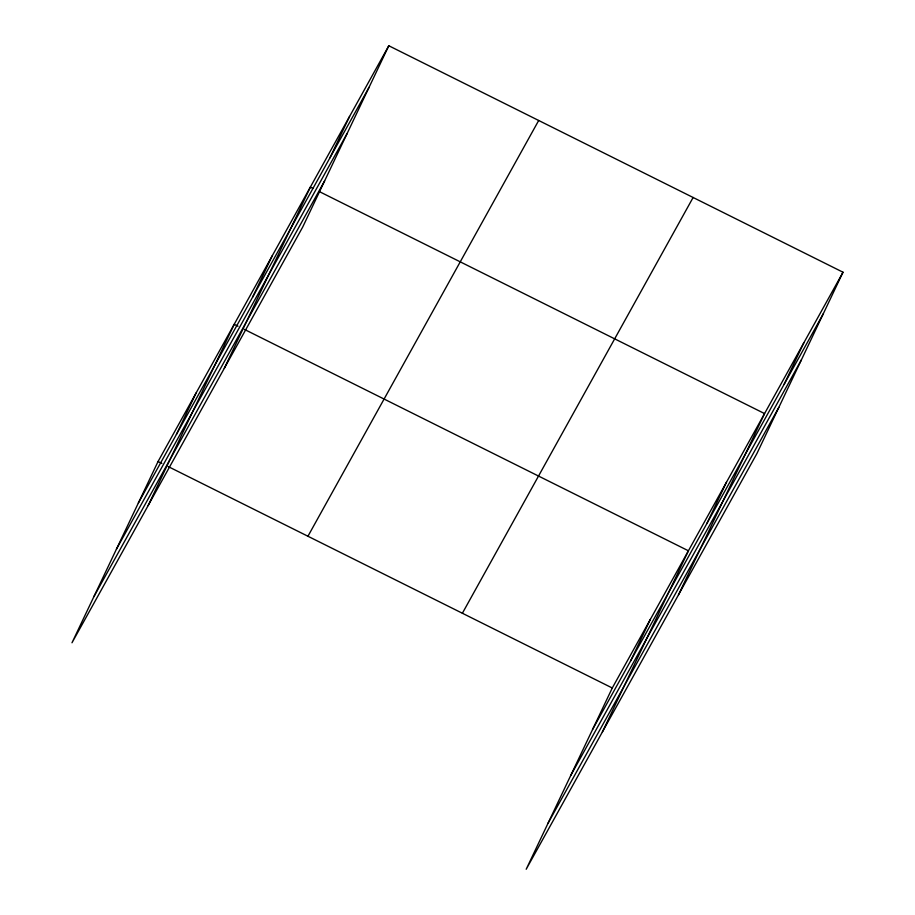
<?xml version="1.0" encoding="UTF-8"?>
<svg xmlns="http://www.w3.org/2000/svg" width="915" height="915" viewBox="0 0 915 915"><rect width="100%" height="100%" fill="white"/><g stroke="black" fill="none" stroke-linecap="round" stroke-linejoin="round"><path stroke-width="1.37" d="M388.806 45.75L158.055 461.515L71.988 642.776L302.728 227.011L388.806 45.75L843.012 272.224L756.945 453.485L526.194 869.25L612.272 687.989L843.012 272.224M176.423 434.419L196.13 392.912M148.139 505.572L234.206 324.31L238.014 326.209M252.574 297.215L272.281 255.708M224.278 368.368L310.345 187.106L312.884 188.376M329.869 157.929L349.576 116.434M630.629 660.893L650.336 619.386M602.345 732.046L688.412 550.784L244.362 329.377M706.78 523.689L726.487 482.182M678.484 594.842L764.563 413.58L319.244 191.544M784.075 384.403L803.782 342.908M138.348 503.021L369.1 87.257M116.445 549.137L347.197 133.373M93.89 596.66L324.631 180.895M307.943 536.247L538.695 120.483M462.372 613.256L693.124 197.491M592.554 729.495L823.306 313.731M570.663 775.611L801.403 359.847M548.096 823.134L778.837 407.369M158.055 461.515L161.864 463.413M168.223 466.581L612.272 687.989"/></g></svg>
